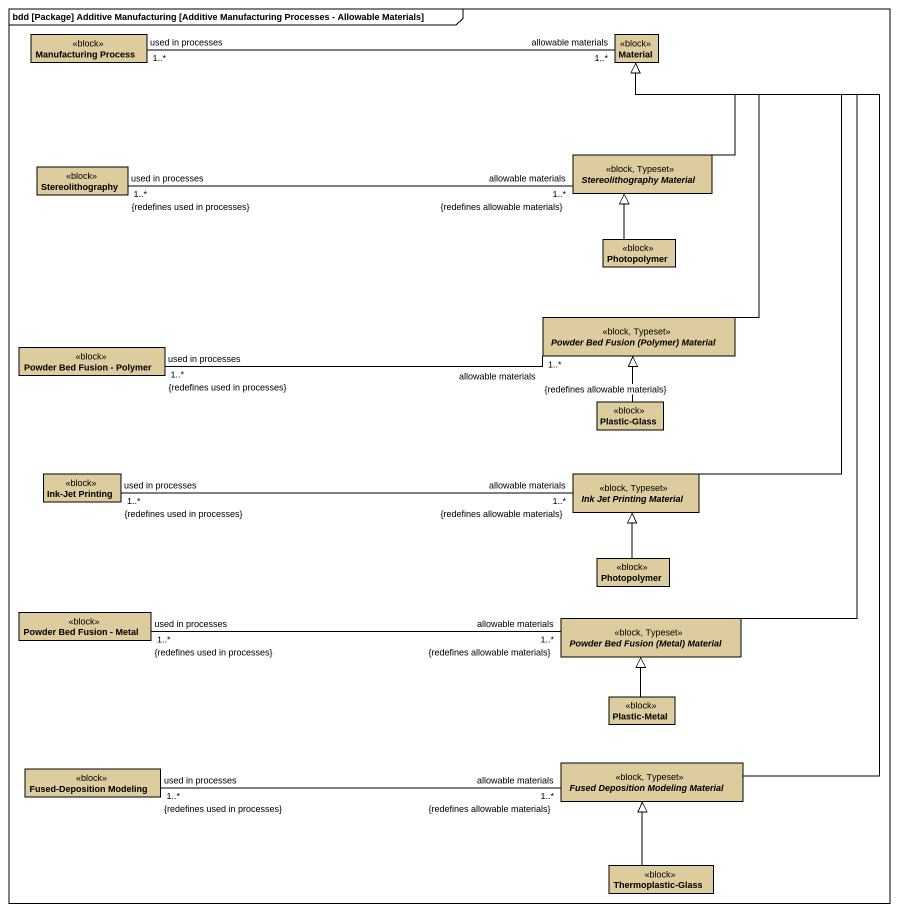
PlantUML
@startuml
mainframe bdd [Package] Additive Manufacturing [Additive Manufacturing Processes - Allowable Materials]
hide circle
hide empty members
class "Manufacturing Process" as Manufacturing_Process <<block>> #DDCD9E
class Material <<block>> #DDCD9E
class Stereolithography <<block>> #DDCD9E
abstract class "Stereolithography Material" as Stereolithography_Material <<block, Typeset>> #DDCD9E
class Photopolymer <<block>> #DDCD9E
abstract class "Powder Bed Fusion (Polymer) Material" as Powder_Bed_Fusion_Polymer <<block, Typeset>> #DDCD9E
class "Powder Bed Fusion - Polymer" as Powder_Bed_Fusion_Polymer_2 <<block>> #DDCD9E
class "Plastic-Glass" as Plastic_Glass <<block>> #DDCD9E
class "Ink-Jet Printing" as Ink_Jet_Printing <<block>> #DDCD9E
abstract class "Ink Jet Printing Material" as Ink_Jet_Printing_Material <<block, Typeset>> #DDCD9E
class "Photopolymer" as Photopolymer_2 <<block>> #DDCD9E
class "Powder Bed Fusion - Metal" as Powder_Bed_Fusion_Metal <<block>> #DDCD9E
abstract class "Powder Bed Fusion (Metal) Material" as Powder_Bed_Fusion_Metal_2 <<block, Typeset>> #DDCD9E
class "Plastic-Metal" as Plastic_Metal <<block>> #DDCD9E
abstract class "Fused Deposition Modeling Material" as Fused_Deposition_Modeling <<block, Typeset>> #DDCD9E
class "Fused-Deposition Modeling" as Fused_Deposition_Modeling_2 <<block>> #DDCD9E
class "Thermoplastic-Glass" as Thermoplastic_Glass <<block>> #DDCD9E
Manufacturing_Process "used in processes\n1..*" -right- "allowable materials\n1..*" Material
Stereolithography "used in processes\n1..*\n{redefines used in processes}" -right- "allowable materials\n1..*\n{redefines allowable materials}" Stereolithography_Material
Stereolithography_Material -up-|> Material
Photopolymer -up-|> Stereolithography_Material
Powder_Bed_Fusion_Polymer -up-|> Material
Powder_Bed_Fusion_Polymer_2 "used in processes\n1..*\n{redefines used in processes}" -right- "allowable materials\n1..*\n{redefines allowable materials}" Powder_Bed_Fusion_Polymer
Plastic_Glass -up-|> Powder_Bed_Fusion_Polymer
Ink_Jet_Printing "used in processes\n1..*\n{redefines used in processes}" -right- "allowable materials\n1..*\n{redefines allowable materials}" Ink_Jet_Printing_Material
Ink_Jet_Printing_Material -up-|> Material
Photopolymer_2 -up-|> Ink_Jet_Printing_Material
Powder_Bed_Fusion_Metal "used in processes\n1..*\n{redefines used in processes}" -right- "allowable materials\n1..*\n{redefines allowable materials}" Powder_Bed_Fusion_Metal_2
Powder_Bed_Fusion_Metal_2 -up-|> Material
Plastic_Metal -up-|> Powder_Bed_Fusion_Metal_2
Fused_Deposition_Modeling -up-|> Material
Fused_Deposition_Modeling_2 "used in processes\n1..*\n{redefines used in processes}" -right- "allowable materials\n1..*\n{redefines allowable materials}" Fused_Deposition_Modeling
Thermoplastic_Glass -up-|> Fused_Deposition_Modeling
@enduml
